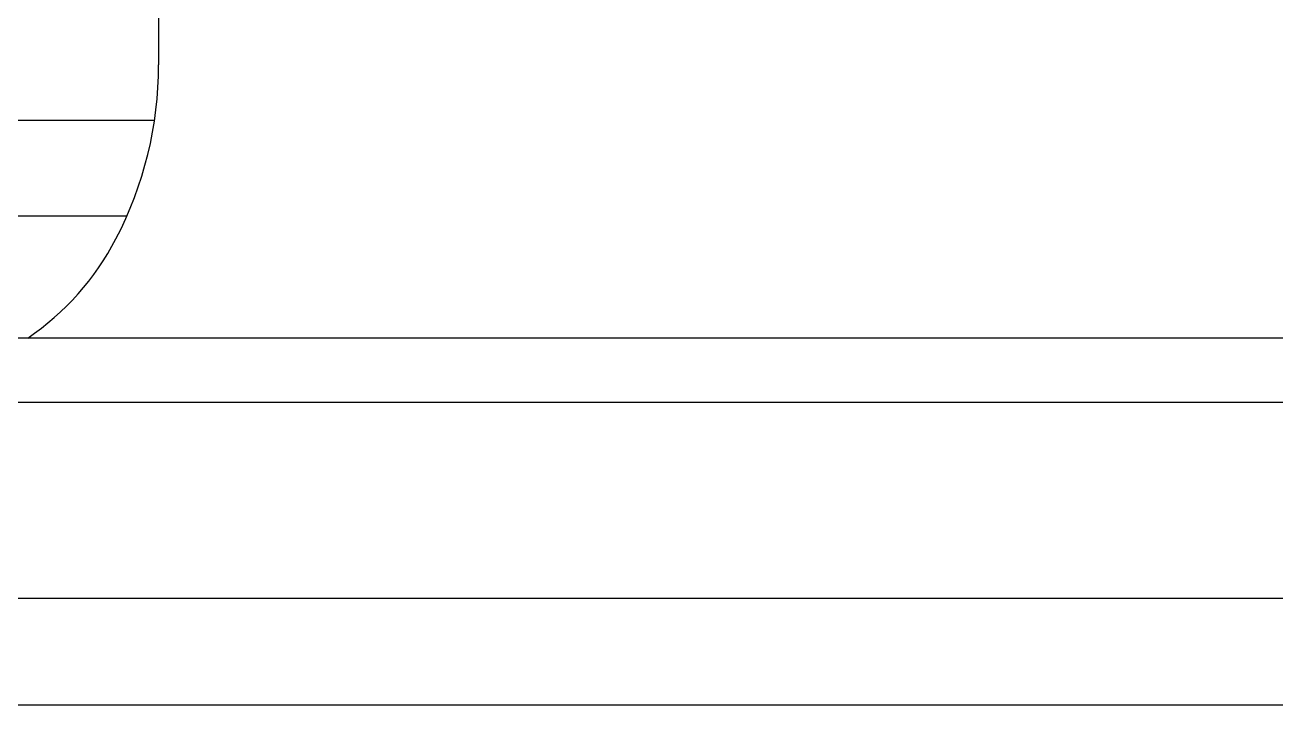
# Model space of a CAD drawing. Header units: millimetres. Extents: x 17891 to 32328, y 18593 to 29476.
# Drawn here: x 18358.77 to 18371.82, y 18973.5 to 18980.6 of the extents above; entities that cross this region are included whole.
import ezdxf

# ---------------------------------------------------------------- set-up
doc = ezdxf.new("R2010")
doc.units = ezdxf.units.MM
doc.header["$LTSCALE"] = 5
doc.layers.add('UNIT', color=6, linetype='Continuous')

msp = doc.modelspace()

# ---------------------------------------------------------------- linework, layer by layer
at = {"layer": 'UNIT'}
for p, q in [((18360.1673, 18982.9219), (18360.1673, 18980.1809)), ((18357.9027, 18979.6008), (18360.1244, 18979.6008)), ((18359.8363, 18978.6008), (18356.6527, 18978.6008)), ((18393.8484, 18977.3281), (18357.9429, 18977.3281)), ((18163.2736, 18976.6588), (18494.0177, 18976.6588)), ((18494.0177, 18974.6092), (18163.2736, 18974.6092)), ((18167.5236, 18973.4997), (18489.7677, 18973.4997))]:
    msp.add_line(p, q, dxfattribs=at)
for centre, radius, start, end in [((18356.2303, 18980.1809), 3.937, 332.49816, 0), ((18357.2081, 18979.6719), 2.8346, 304.22448, 332.49816)]:
    msp.add_arc(centre, radius, start, end, dxfattribs=at)

doc.saveas('drawing.dxf')
